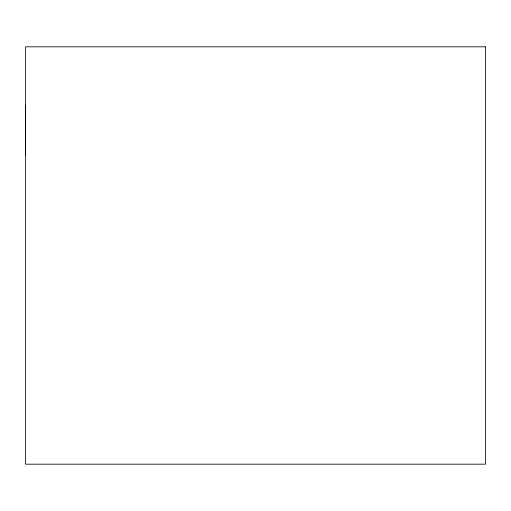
<?xml version="1.0" encoding="UTF-8"?>
<svg xmlns="http://www.w3.org/2000/svg" width="511" height="511" viewBox="0 0 511 511"><rect width="100%" height="100%" fill="white"/><g stroke="black" fill="none" stroke-linecap="round" stroke-linejoin="round"><path stroke-width="0.77" d="M25.62 105.247L25.62 155.331M485.45 46.82L25.55 46.82L25.55 464.18L485.45 464.18L485.45 46.82"/></g></svg>
